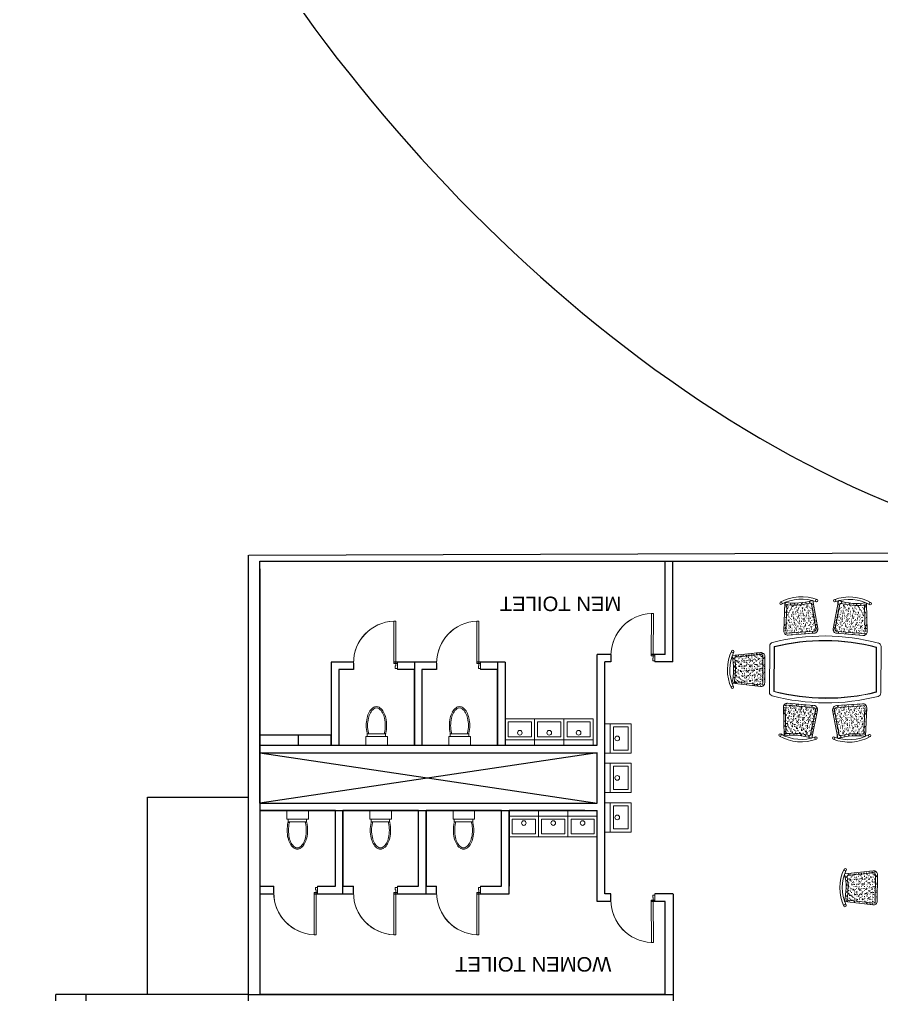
# Model space of a CAD drawing. Header units: millimetres. Extents: x 586 to 1010, y 369 to 668.
# Drawn here: x 792.86 to 809.97, y 455.25 to 474.61 of the extents above; entities that cross this region are included whole.
import ezdxf

# ---------------------------------------------------------------- set-up
doc = ezdxf.new("R2010")
doc.units = ezdxf.units.MM
doc.layers.add('finiture', color=7, linetype='Continuous', lineweight=20)
doc.layers.add('plan line', color=7, linetype='Continuous', lineweight=15)
doc.styles.get("Standard").update_dxf_attribs({"font": 'arial.ttf'})

msp = doc.modelspace()

# ---------------------------------------------------------------- hatches: boundary and pattern name
at = {"layer": 'finiture'}
h = msp.add_hatch(dxfattribs=at)
h.set_pattern_fill('AR-SAND,_O', color=256, scale=0.001548, angle=89.6526)
h.set_pattern_definition([(311.558146, (396.91306, 1011.886396), (0.0754065833, 0.0078332724), [0, -0.0597736264, 0, -0.066852082, 0, -0.0639027256]), (281.558146, (396.91306, 1011.8864), (0.115627173, -0.061567602), [0, -0.0322462985, 0, -0.0538749133, 0, -0.020645496]), (241.558146, (396.90964, 1011.934644), (0.0088885044, -0.122140123), [0, -0.019662377, 0, -0.0707845576, 0, -0.0924131724]), (231.558146, (396.90964, 1011.93464), (0.042793749, -0.115476301), [0, -0.0098311886, 0, -0.04640321, 0, -0.053088418])])
edge = h.paths.add_edge_path()
edge.add_arc((808.635, 462.504), 0.0774, 274.0571, 370.3973)
edge.add_line((808.711, 462.518), (808.608, 463.075))
edge.add_ellipse((808.388, 462.282), major_axis=(0.585, 0.578), ratio=1, start_angle=29.7793, end_angle=30.1714)
edge.add_arc((808.244, 464.241), 1.218, 261.2539, 287.1161, ccw=False)
edge.add_ellipse((808.388, 462.282), major_axis=(0.585, 0.578), ratio=1, start_angle=68.8934, end_angle=69.0297)
edge.add_line((808.057, 463.036), (808.035, 462.47))
edge.add_arc((808.112, 462.467), 0.0774, 177.7169, 274.0571)
edge.add_line((808.118, 462.389), (808.64, 462.426))
h = msp.add_hatch(dxfattribs=at)
h.set_pattern_fill('AR-SAND,_O', color=256, scale=0.001548, angle=94.0581)
h.set_pattern_definition([(227.747029, (1227.44361, 1006.85042), (-0.075306047, 0.008747128), [0, -0.0597736264, 0, -0.066852082, 0, -0.0639027256]), (257.747029, (1227.44361, 1006.85042), (-0.116365282, -0.060160901), [0, -0.0322462985, 0, -0.0538749133, 0, -0.020645496]), (297.747029, (1227.447617, 1006.898624), (-0.0103690053, -0.122023354), [0, -0.019662377, 0, -0.0707845576, 0, -0.0924131724]), (307.747029, (1227.44762, 1006.89862), (-0.044190947, -0.114948864), [0, -0.0098311886, 0, -0.04640321, 0, -0.053088418])])
h.paths.add_polyline_path([(809.084, 462.424, -0.447008), (809.014, 462.516), (809.123, 463.072, -0.001711), (809.129, 463.073, 0.113327), (809.672, 463.027, -0.000595), (809.674, 463.026), (809.689, 462.46, -0.447008), (809.606, 462.38)])
h = msp.add_hatch(dxfattribs=at)
h.set_pattern_fill('AR-SAND,_O', color=256, scale=0.001548, angle=359.5466)
h.set_pattern_definition([(37.046588, (227.51587, 94.73497), (-0.0018775036, 0.075789102), [0, -0.0597736264, 0, -0.066852082, 0, -0.0639027256]), (7.046588, (227.51587, 94.73497), (0.070472091, 0.11042598), [0, -0.0322462985, 0, -0.0538749133, 0, -0.020645496]), (327.046588, (227.4675, 94.73535), (0.122460842, -0.000746604), [0, -0.019662377, 0, -0.0707845576, 0, -0.0924131724]), (317.046588, (227.4675, 94.73535), (0.118484662, 0.033577763), [0, -0.0098311886, 0, -0.04640321, 0, -0.053088418])])
h.paths.add_polyline_path([(807.66, 461.966, 0.447008), (807.575, 462.043), (807.011, 461.985, 0.001711), (807.009, 461.98, -0.113327), (807.006, 461.434, 0.000595), (807.007, 461.433), (807.569, 461.366, 0.447008), (807.656, 461.442)])
h = msp.add_hatch(dxfattribs=at)
h.set_pattern_fill('AR-SAND,_O', color=256, scale=0.001548, angle=89.6526)
h.set_pattern_definition([(47.747029, (390.27151, -83.435226), (0.075306047, -0.008747128), [0, -0.0597736264, 0, -0.066852082, 0, -0.0639027256]), (77.747029, (390.27151, -83.43523), (0.116365282, 0.060160901), [0, -0.0322462985, 0, -0.0538749133, 0, -0.020645496]), (117.747029, (390.2675, -83.48343), (0.0103690053, 0.122023354), [0, -0.019662377, 0, -0.0707845576, 0, -0.0924131724]), (127.747029, (390.2675, -83.48343), (0.044190947, 0.114948864), [0, -0.0098311886, 0, -0.04640321, 0, -0.053088418])])
edge = h.paths.add_edge_path()
edge.add_arc((808.625, 460.914), 0.0774, -11.0921, 85.2481, ccw=False)
edge.add_line((808.701, 460.899), (808.592, 460.344))
edge.add_ellipse((808.381, 461.139), major_axis=(0.578, -0.585), ratio=1, start_angle=329.8286, end_angle=330.2207, ccw=False)
edge.add_arc((808.214, 459.182), 1.218, 72.1891, 98.0513)
edge.add_ellipse((808.381, 461.139), major_axis=(0.578, -0.585), ratio=1, start_angle=290.9703, end_angle=291.1066, ccw=False)
edge.add_line((808.041, 460.389), (808.026, 460.956))
edge.add_arc((808.103, 460.958), 0.0774, 85.2481, 181.5883, ccw=False)
edge.add_line((808.109, 461.035), (808.631, 460.991))
h = msp.add_hatch(dxfattribs=at)
h.set_pattern_fill('AR-SAND,_O', color=256, scale=0.001548, angle=94.0581)
h.set_pattern_definition([(131.558146, (1220.802055, -88.4712), (-0.0754065833, -0.0078332724), [0, -0.0597736264, 0, -0.066852082, 0, -0.0639027256]), (101.558146, (1220.80206, -88.4712), (-0.115627173, 0.061567602), [0, -0.0322462985, 0, -0.0538749133, 0, -0.020645496]), (61.558146, (1220.80548, -88.51945), (-0.0088885044, 0.122140123), [0, -0.019662377, 0, -0.0707845576, 0, -0.0924131724]), (51.558146, (1220.80548, -88.51945), (-0.042793749, 0.115476301), [0, -0.0098311886, 0, -0.04640321, 0, -0.053088418])])
h.paths.add_polyline_path([(809.075, 460.989, 0.447008), (809.004, 460.898), (809.107, 460.34, 0.001711), (809.112, 460.339, -0.113327), (809.656, 460.379, 0.000595), (809.658, 460.38), (809.68, 460.946, 0.447008), (809.597, 461.026)])
h = msp.add_hatch(dxfattribs=at)
h.set_pattern_fill('AR-SAND,_O', color=256, scale=0.001548, angle=359.5466)
h.set_pattern_definition([(37.046588, (229.74894, 90.40065), (-0.0018775036, 0.075789102), [0, -0.0597736264, 0, -0.066852082, 0, -0.0639027256]), (7.046588, (229.74894, 90.40065), (0.070472091, 0.11042598), [0, -0.0322462985, 0, -0.0538749133, 0, -0.020645496]), (327.046588, (229.70057, 90.40103), (0.122460842, -0.000746604), [0, -0.019662377, 0, -0.0707845576, 0, -0.0924131724]), (317.046588, (229.70057, 90.40103), (0.118484662, 0.033577763), [0, -0.0098311886, 0, -0.04640321, 0, -0.053088418])])
h.paths.add_polyline_path([(809.893, 457.631, 0.447008), (809.808, 457.709), (809.244, 457.651, 0.001711), (809.242, 457.645, -0.113327), (809.239, 457.1, 0.000595), (809.24, 457.098), (809.802, 457.031, 0.447008), (809.889, 457.108)])

# ---------------------------------------------------------------- linework, layer by layer
at = {"lineweight": 25}
for p, q in [((797.401, 463.976), (797.401, 454.601)), ((805.682, 463.854), (806.532, 463.854)), ((797.631, 463.704), (797.631, 455.254)), ((799.491, 461.854), (799.051, 461.854)), ((799.051, 461.854), (799.051, 460.204)), ((800.851, 461.854), (800.291, 461.854)), ((801.141, 461.854), (800.701, 461.854)), ((800.701, 461.854), (800.701, 460.204)), ((802.501, 461.854), (801.941, 461.854)), ((802.351, 461.854), (802.351, 460.204)), ((802.501, 461.854), (802.501, 460.204)), ((804.603, 462.006), (804.603, 461.856)), ((799.491, 461.704), (799.201, 461.704)), ((799.201, 461.704), (799.201, 460.204)), ((799.491, 461.834), (799.491, 461.704)), ((800.701, 461.704), (800.362, 461.704)), ((800.701, 460.204), (800.701, 461.704)), ((801.141, 461.704), (800.851, 461.704)), ((800.851, 461.704), (800.851, 460.204)), ((801.141, 461.834), (801.141, 461.704)), ((802.351, 461.704), (802.012, 461.704)), ((802.351, 460.204), (802.351, 461.704)), ((799.051, 460.404), (797.631, 460.404)), ((798.391, 460.404), (798.391, 460.204)), ((799.051, 460.204), (799.051, 460.404)), ((797.631, 460.204), (804.001, 460.204)), ((797.631, 460.204), (804.332, 460.204)), ((799.201, 460.204), (800.701, 460.204)), ((800.851, 460.204), (802.351, 460.204)), ((802.501, 460.204), (804.001, 460.204)), ((797.631, 460.054), (804.332, 460.054)), ((795.401, 455.254), (795.401, 459.174)), ((795.401, 459.174), (797.401, 459.174)), ((797.631, 459.054), (804.332, 459.054)), ((797.631, 458.904), (804.231, 458.904)), ((797.631, 458.904), (804.332, 458.904)), ((799.131, 458.904), (797.631, 458.904)), ((799.131, 457.404), (799.131, 458.904)), ((799.281, 457.254), (799.281, 458.904)), ((799.281, 458.904), (799.281, 457.404)), ((800.781, 458.904), (799.281, 458.904)), ((800.781, 457.404), (800.781, 458.904)), ((800.931, 457.254), (800.931, 458.904)), ((800.931, 458.904), (800.931, 457.404)), ((802.431, 458.904), (800.931, 458.904)), ((802.431, 457.404), (802.431, 458.904)), ((802.581, 457.254), (802.581, 458.904)), ((802.581, 458.904), (802.581, 457.404)), ((804.081, 458.904), (802.581, 458.904)), ((797.631, 457.404), (797.909, 457.404)), ((797.909, 457.273), (797.909, 457.404)), ((798.779, 457.404), (799.131, 457.404)), ((799.281, 457.404), (799.491, 457.404)), ((799.491, 457.273), (799.491, 457.404)), ((800.362, 457.404), (800.781, 457.404)), ((800.931, 457.404), (801.141, 457.404)), ((801.141, 457.273), (801.141, 457.404)), ((802.012, 457.404), (802.431, 457.404)), ((797.631, 457.254), (797.909, 457.254)), ((798.709, 457.254), (799.281, 457.254)), ((799.131, 457.254), (799.491, 457.254)), ((800.291, 457.254), (800.931, 457.254)), ((800.781, 457.254), (801.141, 457.254)), ((801.941, 457.254), (802.581, 457.254)), ((804.603, 457.101), (804.603, 457.251)), ((805.841, 457.251), (805.841, 444.084)), ((797.401, 455.254), (793.583, 455.254)), ((797.401, 455.254), (795.401, 455.254)), ((797.401, 455.254), (805.841, 455.254))]:
    msp.add_line(p, q, dxfattribs=at)
for p, q in [((797.631, 463.854), (805.682, 463.854)), ((797.631, 459.554), (797.631, 463.854)), ((805.682, 462.006), (805.682, 463.854)), ((805.832, 461.856), (805.832, 463.854)), ((804.332, 460.204), (804.332, 462.006)), ((804.603, 462.006), (804.332, 462.006)), ((804.482, 457.251), (804.482, 461.856)), ((804.603, 461.856), (804.482, 461.856)), ((805.682, 462.006), (805.403, 462.006)), ((805.832, 461.856), (805.474, 461.856)), ((797.631, 459.054), (797.631, 460.054)), ((797.631, 460.054), (804.332, 459.054)), ((804.332, 460.054), (797.631, 459.054)), ((804.332, 459.054), (804.332, 460.054)), ((797.631, 459.554), (797.631, 455.254)), ((804.332, 457.101), (804.332, 458.904)), ((804.603, 457.251), (804.482, 457.251)), ((805.832, 457.251), (805.474, 457.251)), ((804.603, 457.101), (804.332, 457.101)), ((805.682, 457.101), (805.403, 457.101)), ((805.682, 455.254), (805.682, 457.101)), ((793.581, 448.898), (793.583, 455.254)), ((794.181, 448.898), (794.181, 455.254)), ((805.682, 455.254), (797.631, 455.254))]:
    msp.add_line(p, q)
for points in [[(797.41, 463.976), (828.302, 464.084), (828.302, 444.084), (816.086, 444.084)], [(805.682, 463.854), (828.072, 463.854), (828.072, 444.314), (816.086, 444.314)]]:
    msp.add_lwpolyline(points, dxfattribs=at)
at = {"color": 254, "lineweight": 25}
for points in [[(671.712, 620.709), (706.735, 621.773), (754.26, 613.83), (814.661, 600.148), (855.757, 598.01), (895.067, 567.065), (920.01, 542.018), (952.008, 521.248), (977.223, 504.653), (979.635, 479.234), (986.344, 463.855), (988.798, 462.385)], [(654.944, 595.472), (670.267, 587.317), (714.302, 595.165), (787.089, 595.165), (819.394, 580.944), (821.03, 562.85), (813.491, 552.788), (808.734, 539.671), (796.407, 534.706), (791.022, 527.249), (791.022, 507.547), (797.301, 476.527), (814.975, 463.89), (836.148, 474.682), (874.022, 478.588), (885.729, 462.733), (863.004, 436.079), (845.789, 420.685), (845.104, 408.675)]]:
    msp.add_spline(points, degree=3, dxfattribs=at)
at = {"layer": 'finiture'}
for p, q in [((808.035, 462.47), (808.057, 463.036)), ((808.711, 462.518), (808.608, 463.075)), ((809.014, 462.516), (809.123, 463.072)), ((809.107, 463.067), (809.107, 462.988)), ((809.689, 462.46), (809.674, 463.026)), ((808.073, 462.468), (808.093, 462.968)), ((808.673, 462.511), (808.582, 463.004)), ((809.052, 462.508), (809.149, 463)), ((809.651, 462.459), (809.637, 462.958)), ((808.637, 462.465), (808.115, 462.428)), ((809.087, 462.462), (809.609, 462.419)), ((808.64, 462.426), (808.118, 462.389)), ((809.084, 462.424), (809.606, 462.38)), ((807.754, 462.174), (807.749, 461.255)), ((807.843, 462.162), (807.837, 461.266)), ((807.85, 462.156), (807.845, 461.272)), ((809.865, 461.259), (809.87, 462.144)), ((809.872, 461.254), (809.878, 462.149)), ((809.961, 461.242), (809.966, 462.16)), ((807.575, 462.043), (807.011, 461.985)), ((807.579, 462.005), (807.08, 461.953)), ((807.621, 461.966), (807.617, 461.442)), ((807.66, 461.966), (807.656, 461.442)), ((807.569, 461.366), (807.007, 461.433)), ((807.574, 461.404), (807.077, 461.463)), ((808.026, 460.956), (808.041, 460.389)), ((808.064, 460.957), (808.078, 460.457)), ((808.628, 460.953), (808.106, 460.996)), ((808.631, 460.991), (808.109, 461.035)), ((808.663, 460.907), (808.566, 460.415)), ((808.701, 460.899), (808.592, 460.344)), ((809.004, 460.898), (809.107, 460.34)), ((809.042, 460.905), (809.133, 460.411)), ((809.075, 460.989), (809.597, 461.026)), ((809.078, 460.95), (809.6, 460.987)), ((809.642, 460.947), (809.622, 460.448)), ((809.68, 460.946), (809.658, 460.38)), ((802.501, 460.204), (802.501, 460.726)), ((802.501, 460.726), (803.085, 460.726)), ((802.501, 460.204), (802.501, 460.726)), ((802.501, 460.726), (803.085, 460.726)), ((803.085, 460.204), (803.085, 460.726)), ((803.085, 460.204), (803.085, 460.726)), ((803.085, 460.204), (803.085, 460.726)), ((803.085, 460.726), (803.668, 460.726)), ((803.085, 460.204), (803.085, 460.726)), ((803.085, 460.726), (803.668, 460.726)), ((803.668, 460.204), (803.668, 460.726)), ((803.668, 460.204), (803.668, 460.726)), ((803.668, 460.204), (803.668, 460.726)), ((803.668, 460.726), (804.252, 460.726)), ((803.668, 460.204), (803.668, 460.726)), ((803.668, 460.726), (804.252, 460.726)), ((804.252, 460.204), (804.252, 460.726)), ((804.252, 460.204), (804.252, 460.726)), ((802.563, 460.664), (803.023, 460.664)), ((802.563, 460.372), (802.563, 460.664)), ((802.563, 460.664), (803.023, 460.664)), ((802.563, 460.372), (802.563, 460.664)), ((803.023, 460.372), (803.023, 460.664)), ((803.023, 460.372), (803.023, 460.664)), ((803.146, 460.664), (803.607, 460.664)), ((803.146, 460.372), (803.146, 460.664)), ((803.146, 460.664), (803.607, 460.664)), ((803.146, 460.372), (803.146, 460.664)), ((803.607, 460.372), (803.607, 460.664)), ((803.607, 460.372), (803.607, 460.664)), ((803.73, 460.664), (804.19, 460.664)), ((803.73, 460.372), (803.73, 460.664)), ((803.73, 460.664), (804.19, 460.664)), ((803.73, 460.372), (803.73, 460.664)), ((804.19, 460.372), (804.19, 460.664)), ((804.19, 460.372), (804.19, 460.664)), ((804.482, 460.045), (804.482, 460.629)), ((804.482, 460.629), (805.004, 460.629)), ((804.482, 460.045), (804.482, 460.629)), ((804.482, 460.629), (805.004, 460.629)), ((804.589, 460.045), (804.589, 460.629)), ((804.589, 460.045), (804.589, 460.629)), ((804.651, 460.107), (804.651, 460.567)), ((804.651, 460.567), (804.943, 460.567)), ((804.651, 460.107), (804.651, 460.567)), ((804.651, 460.567), (804.943, 460.567)), ((804.943, 460.567), (804.943, 460.107)), ((804.943, 460.567), (804.943, 460.107)), ((805.004, 460.629), (805.004, 460.045)), ((805.004, 460.629), (805.004, 460.045)), ((799.737, 460.375), (800.166, 460.375)), ((799.737, 460.204), (799.737, 460.375)), ((799.762, 460.425), (799.762, 460.374)), ((800.128, 460.427), (799.765, 460.427)), ((800.128, 460.427), (800.128, 460.374)), ((800.166, 460.375), (800.166, 460.204)), ((801.387, 460.375), (801.816, 460.375)), ((801.387, 460.204), (801.387, 460.375)), ((801.412, 460.425), (801.412, 460.374)), ((801.778, 460.427), (801.415, 460.427)), ((801.778, 460.427), (801.778, 460.374)), ((801.816, 460.375), (801.816, 460.204)), ((803.085, 460.311), (802.501, 460.311)), ((803.085, 460.311), (802.501, 460.311)), ((803.023, 460.372), (802.563, 460.372)), ((803.023, 460.372), (802.563, 460.372)), ((803.668, 460.311), (803.085, 460.311)), ((803.668, 460.311), (803.085, 460.311)), ((803.607, 460.372), (803.146, 460.372)), ((803.607, 460.372), (803.146, 460.372)), ((804.252, 460.311), (803.668, 460.311)), ((804.252, 460.311), (803.668, 460.311)), ((804.19, 460.372), (803.73, 460.372)), ((804.19, 460.372), (803.73, 460.372)), ((809.091, 460.345), (809.091, 460.425)), ((800.166, 460.204), (799.737, 460.204)), ((801.816, 460.204), (801.387, 460.204)), ((803.085, 460.204), (802.501, 460.204)), ((803.085, 460.204), (802.501, 460.204)), ((803.668, 460.204), (803.085, 460.204)), ((803.668, 460.204), (803.085, 460.204)), ((804.252, 460.204), (803.668, 460.204)), ((804.252, 460.204), (803.668, 460.204)), ((804.482, 460.045), (805.004, 460.045)), ((804.482, 460.045), (805.004, 460.045)), ((804.651, 460.107), (804.943, 460.107)), ((804.651, 460.107), (804.943, 460.107)), ((804.482, 459.262), (804.482, 459.845)), ((804.482, 459.845), (805.004, 459.845)), ((804.482, 459.262), (804.482, 459.845)), ((804.482, 459.845), (805.004, 459.845)), ((804.589, 459.262), (804.589, 459.845)), ((804.589, 459.262), (804.589, 459.845)), ((804.651, 459.323), (804.651, 459.784)), ((804.651, 459.784), (804.943, 459.784)), ((804.651, 459.323), (804.651, 459.784)), ((804.651, 459.784), (804.943, 459.784)), ((804.943, 459.784), (804.943, 459.323)), ((804.943, 459.784), (804.943, 459.323)), ((805.004, 459.845), (805.004, 459.262)), ((805.004, 459.845), (805.004, 459.262)), ((804.482, 459.262), (805.004, 459.262)), ((804.482, 459.262), (805.004, 459.262)), ((804.651, 459.323), (804.943, 459.323)), ((804.651, 459.323), (804.943, 459.323)), ((804.482, 458.478), (804.482, 459.062)), ((804.482, 459.062), (805.004, 459.062)), ((804.482, 458.478), (804.482, 459.062)), ((804.482, 459.062), (805.004, 459.062)), ((804.589, 458.478), (804.589, 459.062)), ((804.589, 458.478), (804.589, 459.062)), ((804.651, 458.54), (804.651, 459)), ((804.651, 459), (804.943, 459)), ((804.651, 458.54), (804.651, 459)), ((804.651, 459), (804.943, 459)), ((804.943, 459), (804.943, 458.54)), ((804.943, 459), (804.943, 458.54)), ((805.004, 459.062), (805.004, 458.478)), ((805.004, 459.062), (805.004, 458.478)), ((798.596, 458.904), (798.167, 458.904)), ((798.167, 458.904), (798.167, 458.732)), ((798.596, 458.732), (798.596, 458.904)), ((800.246, 458.904), (799.817, 458.904)), ((799.817, 458.904), (799.817, 458.732)), ((800.246, 458.732), (800.246, 458.904)), ((801.896, 458.904), (801.467, 458.904)), ((801.467, 458.904), (801.467, 458.732)), ((801.896, 458.732), (801.896, 458.904)), ((803.165, 458.904), (802.581, 458.904)), ((802.581, 458.904), (802.581, 458.381)), ((803.165, 458.904), (802.581, 458.904)), ((802.581, 458.904), (802.581, 458.381)), ((803.165, 458.796), (802.581, 458.796)), ((803.165, 458.796), (802.581, 458.796)), ((803.165, 458.904), (803.165, 458.381)), ((803.165, 458.904), (803.165, 458.381)), ((803.748, 458.904), (803.165, 458.904)), ((803.165, 458.904), (803.165, 458.381)), ((803.748, 458.904), (803.165, 458.904)), ((803.165, 458.904), (803.165, 458.381)), ((803.748, 458.796), (803.165, 458.796)), ((803.748, 458.796), (803.165, 458.796)), ((803.748, 458.904), (803.748, 458.381)), ((803.748, 458.904), (803.748, 458.381)), ((804.332, 458.904), (803.748, 458.904)), ((803.748, 458.904), (803.748, 458.381)), ((804.332, 458.904), (803.748, 458.904)), ((803.748, 458.904), (803.748, 458.381)), ((804.332, 458.796), (803.748, 458.796)), ((804.332, 458.796), (803.748, 458.796)), ((804.332, 458.904), (804.332, 458.381)), ((804.332, 458.904), (804.332, 458.381)), ((798.167, 458.732), (798.596, 458.732)), ((798.192, 458.682), (798.192, 458.733)), ((798.558, 458.68), (798.195, 458.68)), ((798.558, 458.68), (798.558, 458.733)), ((799.817, 458.732), (800.246, 458.732)), ((799.842, 458.682), (799.842, 458.733)), ((800.208, 458.68), (799.845, 458.68)), ((800.208, 458.68), (800.208, 458.733)), ((801.467, 458.732), (801.896, 458.732)), ((801.492, 458.682), (801.492, 458.733)), ((801.858, 458.68), (801.495, 458.68)), ((801.858, 458.68), (801.858, 458.733)), ((803.103, 458.735), (802.643, 458.735)), ((802.643, 458.735), (802.643, 458.443)), ((803.103, 458.735), (802.643, 458.735)), ((802.643, 458.735), (802.643, 458.443)), ((803.103, 458.735), (803.103, 458.443)), ((803.103, 458.735), (803.103, 458.443)), ((803.687, 458.735), (803.226, 458.735)), ((803.226, 458.735), (803.226, 458.443)), ((803.687, 458.735), (803.226, 458.735)), ((803.226, 458.735), (803.226, 458.443)), ((803.687, 458.735), (803.687, 458.443)), ((803.687, 458.735), (803.687, 458.443)), ((804.27, 458.735), (803.81, 458.735)), ((803.81, 458.735), (803.81, 458.443)), ((804.27, 458.735), (803.81, 458.735)), ((803.81, 458.735), (803.81, 458.443)), ((804.27, 458.735), (804.27, 458.443)), ((804.27, 458.735), (804.27, 458.443)), ((802.581, 458.381), (803.165, 458.381)), ((802.581, 458.381), (803.165, 458.381)), ((802.643, 458.443), (803.103, 458.443)), ((802.643, 458.443), (803.103, 458.443)), ((803.165, 458.381), (803.748, 458.381)), ((803.165, 458.381), (803.748, 458.381)), ((803.226, 458.443), (803.687, 458.443)), ((803.226, 458.443), (803.687, 458.443)), ((803.748, 458.381), (804.332, 458.381)), ((803.748, 458.381), (804.332, 458.381)), ((803.81, 458.443), (804.27, 458.443)), ((803.81, 458.443), (804.27, 458.443)), ((804.482, 458.478), (805.004, 458.478)), ((804.482, 458.478), (805.004, 458.478)), ((804.651, 458.54), (804.943, 458.54)), ((804.651, 458.54), (804.943, 458.54)), ((809.808, 457.709), (809.244, 457.651)), ((809.812, 457.67), (809.313, 457.619)), ((809.854, 457.632), (809.85, 457.108)), ((809.893, 457.631), (809.889, 457.108)), ((809.802, 457.031), (809.24, 457.098)), ((809.807, 457.07), (809.31, 457.129))]:
    msp.add_line(p, q, dxfattribs=at)
for centre, radius in [((807.977, 463.022), 0.0232), ((808.689, 463.073), 0.0232), ((809.043, 463.07), 0.0232), ((809.754, 463.011), 0.0232), ((807.02, 462.065), 0.0232), ((807.014, 461.352), 0.0232), ((802.793, 460.449), 0.0461), ((802.793, 460.449), 0.0461), ((803.377, 460.449), 0.0461), ((803.377, 460.449), 0.0461), ((803.96, 460.449), 0.0461), ((803.96, 460.449), 0.0461), ((804.728, 460.337), 0.0461), ((804.728, 460.337), 0.0461), ((807.961, 460.404), 0.0232), ((808.672, 460.345), 0.0232), ((809.026, 460.343), 0.0232), ((809.738, 460.393), 0.0232), ((804.728, 459.554), 0.0461), ((804.728, 459.554), 0.0461), ((804.728, 458.77), 0.0461), ((804.728, 458.77), 0.0461), ((802.873, 458.658), 0.0461), ((802.873, 458.658), 0.0461), ((803.457, 458.658), 0.0461), ((803.457, 458.658), 0.0461), ((804.04, 458.658), 0.0461), ((804.04, 458.658), 0.0461), ((809.253, 457.731), 0.0232), ((809.247, 457.017), 0.0232)]:
    msp.add_circle(centre, radius, dxfattribs=at)
for centre, radius, start, end in [((808.388, 462.282), 0.869, 68.9995, 119.1147), ((808.388, 462.282), 0.822, 68.9995, 119.1147), ((808.244, 464.241), 1.218, 261.1706, 287.1161), ((808.244, 464.241), 1.257, 264.2699, 284.235), ((808.559, 463), 0.0232, 10.3973, 104.235), ((809.334, 462.277), 0.869, 60.1905, 110.3057), ((809.334, 462.277), 0.822, 60.1905, 110.3057), ((809.501, 464.233), 1.218, 252.1891, 278.1346), ((809.171, 462.996), 0.0232, 75.0701, 168.9079), ((809.501, 464.233), 1.257, 255.0701, 275.0353), ((808.117, 462.967), 0.0232, 84.2699, 177.7169), ((809.614, 462.958), 0.0232, 1.5883, 95.0353), ((808.112, 462.467), 0.0774, 177.719, 274.0592), ((808.635, 462.504), 0.0387, 274.0571, 10.3973), ((808.635, 462.504), 0.0774, 274.0571, 10.3973), ((809.09, 462.501), 0.0774, 168.9079, 265.2481), ((809.09, 462.501), 0.0387, 168.9079, 265.2481), ((809.612, 462.457), 0.0774, 265.246, 1.5862), ((807.828, 462.173), 0.0737, 104.0644, 179.6526), ((808.836, 458.15), 4.221, 75.2408, 104.0644), ((808.836, 458.15), 4.132, 75.3993, 103.9059), ((808.836, 458.15), 4.125, 75.4789, 103.8262), ((807.784, 461.703), 0.869, 154.4879, 204.6032), ((807.784, 461.703), 0.822, 154.4879, 204.6032), ((809.892, 462.161), 0.0737, 359.6526, 75.2408), ((805.82, 461.714), 1.218, 346.659, 12.6045), ((805.82, 461.714), 1.257, 349.7583, 9.7235), ((807.082, 461.93), 0.0232, 95.8857, 189.7235), ((807.582, 461.966), 0.0774, 359.5455, 95.8857), ((807.582, 461.966), 0.0387, 359.5455, 95.8857), ((807.08, 461.486), 0.0232, 169.7583, 263.2053), ((807.578, 461.443), 0.0774, 263.2074, 359.5476), ((808.879, 465.265), 4.125, 255.4789, 283.8262), ((807.823, 461.255), 0.0737, 179.6526, 255.2408), ((808.879, 465.265), 4.221, 255.2408, 284.0644), ((808.879, 465.265), 4.132, 255.3993, 283.9059), ((809.887, 461.242), 0.0737, 284.0644, 359.6526), ((800.042, 460.73), 0.271, 127.603, 151.7283), ((800.042, 460.73), 0.245, 127.603, 151.7283), ((799.946, 460.855), 0.114, 90, 127.603), ((799.946, 460.855), 0.0882, 90, 127.603), ((799.946, 460.855), 0.114, 52.397, 90), ((799.946, 460.855), 0.0882, 52.397, 90), ((799.851, 460.73), 0.245, 28.2717, 52.397), ((799.851, 460.73), 0.271, 28.2717, 52.397), ((801.692, 460.73), 0.271, 127.603, 151.7283), ((801.692, 460.73), 0.245, 127.603, 151.7283), ((801.596, 460.855), 0.114, 90, 127.603), ((801.596, 460.855), 0.0882, 90, 127.603), ((801.596, 460.855), 0.114, 52.397, 90), ((801.596, 460.855), 0.0882, 52.397, 90), ((801.501, 460.73), 0.245, 28.2717, 52.397), ((801.501, 460.73), 0.271, 28.2717, 52.397), ((808.103, 460.958), 0.0774, 85.246, 181.5862), ((808.625, 460.914), 0.0387, 348.9079, 85.2481), ((808.625, 460.914), 0.0774, 348.9079, 85.2481), ((809.081, 460.912), 0.0774, 94.0571, 190.3973), ((809.081, 460.912), 0.0387, 94.0571, 190.3973), ((809.603, 460.949), 0.0774, 357.719, 94.0592), ((800.44, 460.593), 0.696, 167.4414, 180), ((800.196, 460.648), 0.445, 151.7283, 167.4414), ((800.44, 460.593), 0.67, 167.4414, 180), ((800.196, 460.648), 0.42, 151.7283, 167.4414), ((799.697, 460.648), 0.42, 12.5586, 28.2717), ((799.697, 460.648), 0.445, 12.5586, 28.2717), ((799.453, 460.593), 0.67, 0, 12.5586), ((799.453, 460.593), 0.696, 0, 12.5586), ((802.09, 460.593), 0.696, 167.4414, 180), ((801.846, 460.648), 0.445, 151.7283, 167.4414), ((802.09, 460.593), 0.67, 167.4414, 180), ((801.846, 460.648), 0.42, 151.7283, 167.4414), ((801.347, 460.648), 0.42, 12.5586, 28.2717), ((801.347, 460.648), 0.445, 12.5586, 28.2717), ((801.103, 460.593), 0.67, 0, 12.5586), ((801.103, 460.593), 0.696, 0, 12.5586), ((800.44, 460.593), 0.696, 180, 192.5586), ((800.44, 460.593), 0.67, 180, 192.5586), ((799.453, 460.593), 0.67, 347.4414, 0), ((799.453, 460.593), 0.696, 347.4414, 0), ((802.09, 460.593), 0.696, 180, 192.5586), ((802.09, 460.593), 0.67, 180, 192.5586), ((801.103, 460.593), 0.67, 347.4414, 0), ((801.103, 460.593), 0.696, 347.4414, 0), ((800.196, 460.539), 0.445, 192.5586, 194.5084), ((800.196, 460.539), 0.42, 192.5586, 194.5084), ((799.697, 460.539), 0.42, 345.4916, 347.4414), ((799.697, 460.539), 0.445, 345.4916, 347.4414), ((801.846, 460.539), 0.445, 192.5586, 194.5084), ((801.846, 460.539), 0.42, 192.5586, 194.5084), ((801.347, 460.539), 0.42, 345.4916, 347.4414), ((801.347, 460.539), 0.445, 345.4916, 347.4414), ((808.381, 461.139), 0.869, 240.1905, 290.3057), ((808.381, 461.139), 0.822, 240.1905, 290.3057), ((808.214, 459.182), 1.218, 72.1891, 98.1346), ((808.101, 460.458), 0.0232, 181.5883, 275.0353), ((808.214, 459.182), 1.257, 75.0701, 95.0353), ((808.544, 460.419), 0.0232, 255.0701, 348.9079), ((809.327, 461.133), 0.869, 248.9995, 299.1147), ((809.327, 461.133), 0.822, 248.9995, 299.1147), ((809.471, 459.174), 1.218, 81.1706, 107.1161), ((809.156, 460.416), 0.0232, 190.3973, 284.235), ((809.471, 459.174), 1.257, 84.2699, 104.235), ((809.599, 460.448), 0.0232, 264.2699, 357.7169), ((798.87, 458.514), 0.696, 167.4414, 180), ((798.626, 458.568), 0.445, 165.4916, 167.4414), ((798.87, 458.514), 0.67, 167.4414, 180), ((798.626, 458.568), 0.42, 165.4916, 167.4414), ((798.127, 458.568), 0.42, 12.5586, 14.5084), ((797.883, 458.514), 0.67, 0, 12.5586), ((798.127, 458.568), 0.445, 12.5586, 14.5084), ((797.883, 458.514), 0.696, 0, 12.5586), ((800.52, 458.514), 0.696, 167.4414, 180), ((800.276, 458.568), 0.445, 165.4916, 167.4414), ((800.52, 458.514), 0.67, 167.4414, 180), ((800.276, 458.568), 0.42, 165.4916, 167.4414), ((799.777, 458.568), 0.42, 12.5586, 14.5084), ((799.533, 458.514), 0.67, 0, 12.5586), ((799.777, 458.568), 0.445, 12.5586, 14.5084), ((799.533, 458.514), 0.696, 0, 12.5586), ((802.17, 458.514), 0.696, 167.4414, 180), ((801.926, 458.568), 0.445, 165.4916, 167.4414), ((802.17, 458.514), 0.67, 167.4414, 180), ((801.926, 458.568), 0.42, 165.4916, 167.4414), ((801.427, 458.568), 0.42, 12.5586, 14.5084), ((801.183, 458.514), 0.67, 0, 12.5586), ((801.427, 458.568), 0.445, 12.5586, 14.5084), ((801.183, 458.514), 0.696, 0, 12.5586), ((798.87, 458.514), 0.696, 180, 192.5586), ((798.87, 458.514), 0.67, 180, 192.5586), ((798.626, 458.459), 0.42, 192.5586, 208.2717), ((798.127, 458.459), 0.42, 331.7283, 347.4414), ((797.883, 458.514), 0.67, 347.4414, 0), ((797.883, 458.514), 0.696, 347.4414, 0), ((800.52, 458.514), 0.696, 180, 192.5586), ((800.52, 458.514), 0.67, 180, 192.5586), ((800.276, 458.459), 0.42, 192.5586, 208.2717), ((799.777, 458.459), 0.42, 331.7283, 347.4414), ((799.533, 458.514), 0.67, 347.4414, 0), ((799.533, 458.514), 0.696, 347.4414, 0), ((802.17, 458.514), 0.696, 180, 192.5586), ((802.17, 458.514), 0.67, 180, 192.5586), ((801.926, 458.459), 0.42, 192.5586, 208.2717), ((801.427, 458.459), 0.42, 331.7283, 347.4414), ((801.183, 458.514), 0.67, 347.4414, 0), ((801.183, 458.514), 0.696, 347.4414, 0), ((798.626, 458.459), 0.445, 192.5586, 208.2717), ((798.472, 458.377), 0.271, 208.2717, 232.397), ((798.472, 458.377), 0.245, 208.2717, 232.397), ((798.376, 458.252), 0.0882, 232.397, 270), ((798.376, 458.252), 0.0882, 270, 307.603), ((798.281, 458.377), 0.245, 307.603, 331.7283), ((798.281, 458.377), 0.271, 307.603, 331.7283), ((798.127, 458.459), 0.445, 331.7283, 347.4414), ((800.276, 458.459), 0.445, 192.5586, 208.2717), ((800.122, 458.377), 0.271, 208.2717, 232.397), ((800.122, 458.377), 0.245, 208.2717, 232.397), ((800.026, 458.252), 0.0882, 232.397, 270), ((800.026, 458.252), 0.0882, 270, 307.603), ((799.931, 458.377), 0.245, 307.603, 331.7283), ((799.931, 458.377), 0.271, 307.603, 331.7283), ((799.777, 458.459), 0.445, 331.7283, 347.4414), ((801.926, 458.459), 0.445, 192.5586, 208.2717), ((801.772, 458.377), 0.271, 208.2717, 232.397), ((801.772, 458.377), 0.245, 208.2717, 232.397), ((801.676, 458.252), 0.0882, 232.397, 270), ((801.676, 458.252), 0.0882, 270, 307.603), ((801.581, 458.377), 0.245, 307.603, 331.7283), ((801.581, 458.377), 0.271, 307.603, 331.7283), ((801.427, 458.459), 0.445, 331.7283, 347.4414), ((798.376, 458.252), 0.114, 232.397, 270), ((798.376, 458.252), 0.114, 270, 307.603), ((800.026, 458.252), 0.114, 232.397, 270), ((800.026, 458.252), 0.114, 270, 307.603), ((801.676, 458.252), 0.114, 232.397, 270), ((801.676, 458.252), 0.114, 270, 307.603), ((810.017, 457.368), 0.869, 154.4879, 204.6032), ((810.017, 457.368), 0.822, 154.4879, 204.6032), ((808.053, 457.38), 1.218, 346.659, 12.6045), ((809.315, 457.596), 0.0232, 95.8857, 189.7235), ((809.816, 457.632), 0.0774, 359.5455, 95.8857), ((809.816, 457.632), 0.0387, 359.5455, 95.8857), ((808.053, 457.38), 1.257, 349.7583, 9.7235), ((809.313, 457.152), 0.0232, 169.7583, 263.2053), ((809.811, 457.108), 0.0774, 263.2074, 359.5476)]:
    msp.add_arc(centre, radius, start, end, dxfattribs=at)
at = {"layer": 'plan line'}
for p, q in [((805.405, 462.819), (805.403, 461.979)), ((805.445, 462.819), (805.405, 462.819)), ((805.443, 461.979), (805.445, 462.819)), ((800.292, 462.667), (800.291, 461.827)), ((800.332, 462.667), (800.292, 462.667)), ((800.331, 461.827), (800.332, 462.667)), ((801.942, 462.667), (801.941, 461.827)), ((801.982, 462.667), (801.942, 462.667)), ((801.981, 461.827), (801.982, 462.667)), ((800.362, 461.854), (800.362, 461.704)), ((802.012, 461.854), (802.012, 461.704)), ((805.403, 461.979), (805.443, 461.979)), ((805.433, 461.879), (805.433, 461.929)), ((805.433, 461.929), (805.443, 461.929)), ((805.473, 461.879), (805.433, 461.879)), ((805.443, 461.929), (805.443, 461.979)), ((805.443, 461.979), (805.473, 461.979)), ((805.474, 462.006), (805.474, 461.856)), ((800.291, 461.827), (800.331, 461.827)), ((800.321, 461.727), (800.321, 461.777)), ((800.321, 461.777), (800.331, 461.777)), ((800.361, 461.727), (800.321, 461.727)), ((800.331, 461.777), (800.331, 461.827)), ((800.331, 461.827), (800.361, 461.827)), ((801.941, 461.827), (801.981, 461.827)), ((801.971, 461.727), (801.971, 461.777)), ((801.971, 461.777), (801.981, 461.777)), ((802.011, 461.727), (801.971, 461.727)), ((801.981, 461.777), (801.981, 461.827)), ((801.981, 461.827), (802.011, 461.827)), ((798.779, 457.254), (798.779, 457.404)), ((800.362, 457.254), (800.362, 457.404)), ((802.012, 457.254), (802.012, 457.404)), ((798.71, 456.44), (798.709, 457.28)), ((798.709, 457.28), (798.749, 457.28)), ((798.778, 457.38), (798.738, 457.38)), ((798.738, 457.38), (798.738, 457.33)), ((798.738, 457.33), (798.748, 457.33)), ((798.748, 457.33), (798.749, 457.28)), ((798.749, 457.28), (798.779, 457.28)), ((798.749, 457.28), (798.75, 456.44)), ((800.292, 456.44), (800.291, 457.28)), ((800.291, 457.28), (800.331, 457.28)), ((800.361, 457.38), (800.321, 457.38)), ((800.321, 457.38), (800.321, 457.33)), ((800.321, 457.33), (800.331, 457.33)), ((800.331, 457.33), (800.331, 457.28)), ((800.331, 457.28), (800.361, 457.28)), ((800.331, 457.28), (800.332, 456.44)), ((801.942, 456.44), (801.941, 457.28)), ((801.941, 457.28), (801.981, 457.28)), ((802.011, 457.38), (801.971, 457.38)), ((801.971, 457.38), (801.971, 457.33)), ((801.971, 457.33), (801.981, 457.33)), ((801.981, 457.33), (801.981, 457.28)), ((801.981, 457.28), (802.011, 457.28)), ((801.981, 457.28), (801.982, 456.44)), ((805.473, 457.228), (805.433, 457.228)), ((805.433, 457.228), (805.433, 457.178)), ((805.474, 457.101), (805.474, 457.251)), ((805.405, 456.288), (805.403, 457.128)), ((805.403, 457.128), (805.443, 457.128)), ((805.433, 457.178), (805.443, 457.178)), ((805.443, 457.178), (805.443, 457.128)), ((805.443, 457.128), (805.473, 457.128)), ((805.443, 457.128), (805.445, 456.288)), ((798.75, 456.44), (798.71, 456.44)), ((800.332, 456.44), (800.292, 456.44)), ((801.982, 456.44), (801.942, 456.44)), ((805.445, 456.288), (805.405, 456.288))]:
    msp.add_line(p, q, dxfattribs=at)
for points in [[(805.405, 462.819, 0.403785), (804.603, 461.981)], [(800.292, 462.667, 0.403785), (799.491, 461.828)], [(801.942, 462.667, 0.403785), (801.141, 461.828)], [(798.71, 456.44, -0.403785), (797.909, 457.279)], [(800.292, 456.44, -0.403785), (799.491, 457.279)], [(801.942, 456.44, -0.403785), (801.141, 457.279)], [(805.405, 456.288, -0.403785), (804.603, 457.126)]]:
    msp.add_lwpolyline(points, format="xyb", dxfattribs=at)
for points in [[(805.443, 461.979), (805.403, 461.979), (805.405, 462.819), (805.445, 462.819)], [(800.331, 461.827), (800.291, 461.827), (800.292, 462.667), (800.332, 462.667)], [(801.981, 461.827), (801.941, 461.827), (801.942, 462.667), (801.982, 462.667)], [(798.749, 457.28), (798.709, 457.28), (798.71, 456.44), (798.75, 456.44)], [(800.331, 457.28), (800.291, 457.28), (800.292, 456.44), (800.332, 456.44)], [(801.981, 457.28), (801.941, 457.28), (801.942, 456.44), (801.982, 456.44)], [(805.443, 457.128), (805.403, 457.128), (805.405, 456.288), (805.445, 456.288)]]:
    msp.add_lwpolyline(points, close=True, dxfattribs=at)
for points in [[(805.473, 461.879), (805.433, 461.879), (805.433, 461.929), (805.443, 461.929), (805.443, 461.979), (805.473, 461.979)], [(800.361, 461.727), (800.321, 461.727), (800.321, 461.777), (800.331, 461.777), (800.331, 461.827), (800.361, 461.827)], [(802.011, 461.727), (801.971, 461.727), (801.971, 461.777), (801.981, 461.777), (801.981, 461.827), (802.011, 461.827)], [(798.778, 457.38), (798.738, 457.38), (798.738, 457.33), (798.748, 457.33), (798.749, 457.28), (798.779, 457.28)], [(800.361, 457.38), (800.321, 457.38), (800.321, 457.33), (800.331, 457.33), (800.331, 457.28), (800.361, 457.28)], [(802.011, 457.38), (801.971, 457.38), (801.971, 457.33), (801.981, 457.33), (801.981, 457.28), (802.011, 457.28)], [(805.473, 457.228), (805.433, 457.228), (805.433, 457.178), (805.443, 457.178), (805.443, 457.128), (805.473, 457.128)]]:
    msp.add_lwpolyline(points, dxfattribs=at)
for centre, start, end in [((805.438, 461.985), 92.3176, 179.9187), ((800.326, 461.833), 92.3305, 179.9316), ((801.976, 461.833), 92.3305, 179.9316), ((798.744, 457.274), 180.0684, 267.6695), ((800.326, 457.274), 180.0684, 267.6695), ((801.976, 457.274), 180.0684, 267.6695), ((805.438, 457.122), 180.0813, 267.6824)]:
    msp.add_arc(centre, 0.835, start, end, dxfattribs=at)

# ---------------------------------------------------------------- texts
at = {"lineweight": 25}
for s, height, p in [('MEN TOILET', 0.2876, (804.807, 463.153)), ('WOMEN TOILET', 0.28764, (804.611, 455.996))]:
    msp.add_text(s, height=height, rotation=180, dxfattribs=at).set_placement(p)

doc.saveas('drawing.dxf')
